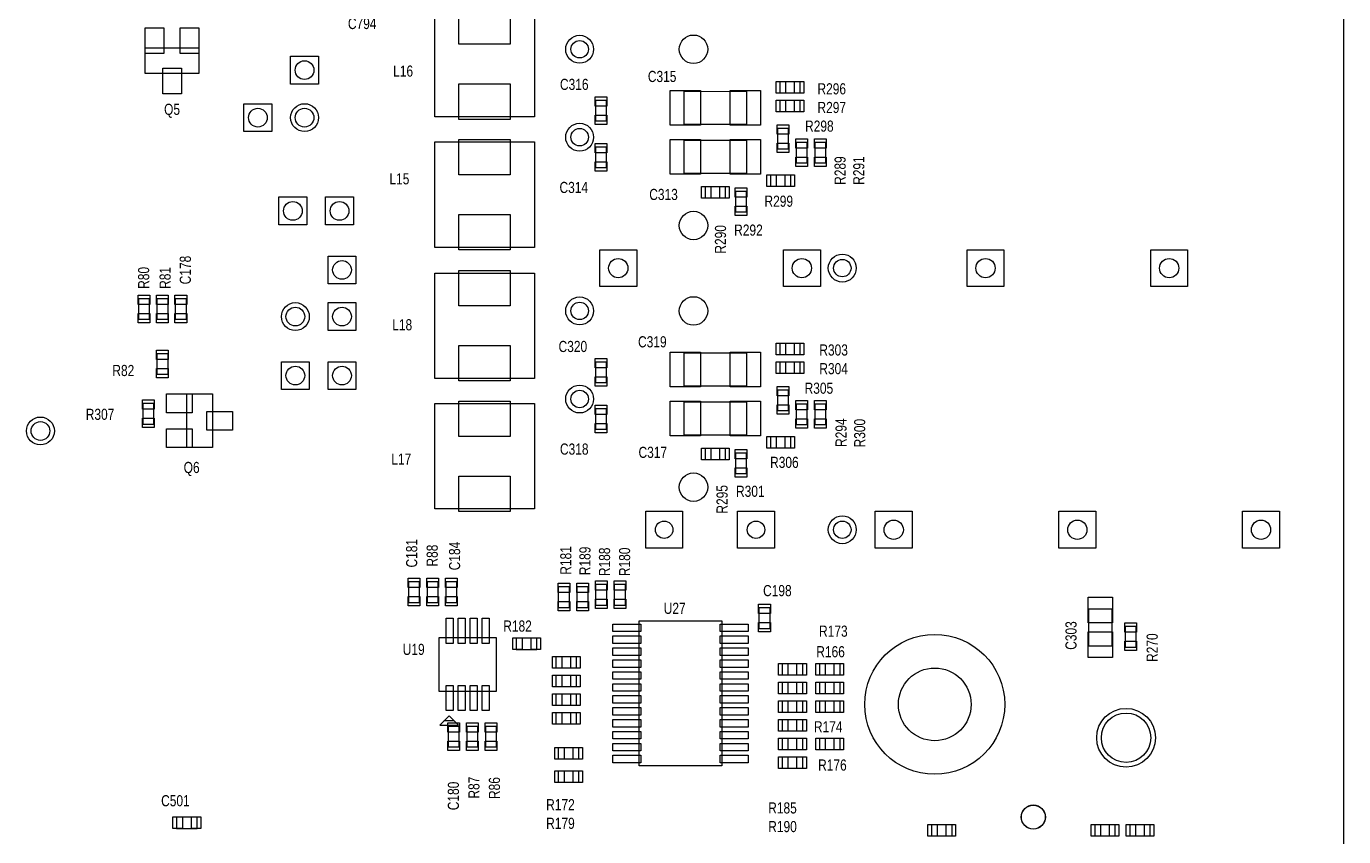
# Model space of a CAD drawing. Extents: x -13164 to 30582, y -10288 to 18382.
# Drawn here: x 10390 to 14626, y 5098 to 7704 of the extents above; entities that cross this region are included whole.
import ezdxf
from ezdxf.enums import TextEntityAlignment as Align

# ---------------------------------------------------------------- set-up
doc = ezdxf.new("R2010")
doc.units = 0
doc.layers.add('DF_ASSEMBLY_NOTES', color=2, linetype='CONTINUOUS')

# ---------------------------------------------------------------- blocks, each defined once
blk = doc.blocks.new('FIGURE_CIRCLE')
blk.add_circle((0, 0), 0.5)
blk = doc.blocks.new('FIGURE_SQUARE')
blk.add_lwpolyline([(-0.5, -0.5), (-0.5, 0.5), (0.5, 0.5), (0.5, -0.5)], close=True)

msp = doc.modelspace()

# ---------------------------------------------------------------- linework, layer by layer
at = {"layer": 'DF_ASSEMBLY_NOTES'}
for points in [[(14626.018, 14381.536), (14626.018, -3335), (2815, -3335), (2815, 14381.536), (14626.018, 14381.536)], [(11703.1615, 7752.1915), (12024.1615, 7752.1915), (12024.1615, 7413.1915), (11703.1615, 7413.1915), (11703.1615, 7752.1915)], [(10944.8815, 7634.6065), (10944.8815, 7551.9295), (10772.44, 7551.9295), (10772.44, 7634.6065), (10944.8815, 7634.6065)], [(12878.5135, 7525.6915), (12812.5135, 7525.6915), (12812.5135, 7489.6915), (12878.5135, 7489.6915), (12878.5135, 7525.6915)], [(12256.012, 7399.69), (12256.012, 7465.69), (12220.012, 7465.69), (12220.012, 7399.69), (12256.012, 7399.69)], [(12505.015, 7495.6915), (12706.015, 7494.9415), (12706.015, 7388.4415), (12505.015, 7388.4415), (12505.015, 7494.9415)], [(12878.5135, 7465.6915), (12812.5135, 7465.6915), (12812.5135, 7429.6915), (12878.5135, 7429.6915), (12878.5135, 7465.6915)], [(12805.009, 7375.693), (12805.009, 7309.693), (12841.009, 7309.693), (12841.009, 7375.693), (12805.009, 7375.693)], [(12024.1615, 6993.1915), (11703.1615, 6993.1915), (11703.1615, 7332.1915), (12024.1615, 7332.1915), (12024.1615, 6993.1915)], [(12505.015, 7338.1885), (12706.015, 7337.4385), (12706.015, 7230.9385), (12505.015, 7230.9385), (12505.015, 7337.4385)], [(12865.012, 7330.6915), (12865.012, 7264.6915), (12901.012, 7264.6915), (12901.012, 7330.6915), (12865.012, 7330.6915)], [(12961.0135, 7264.6915), (12961.0135, 7330.6915), (12925.0135, 7330.6915), (12925.0135, 7264.6915), (12961.0135, 7264.6915)], [(12220.012, 7315.693), (12220.012, 7249.693), (12256.012, 7249.693), (12256.012, 7315.693), (12220.012, 7315.693)], [(12848.5135, 7225.69), (12782.5135, 7225.69), (12782.5135, 7189.69), (12848.5135, 7189.69), (12848.5135, 7225.69)], [(12572.512, 7152.1915), (12638.512, 7152.1915), (12638.512, 7188.1915), (12572.512, 7188.1915), (12572.512, 7152.1915)], [(12670.0105, 7173.1915), (12670.0105, 7107.1915), (12706.0105, 7107.1915), (12706.0105, 7173.1915), (12670.0105, 7173.1915)], [(11703.1615, 6910.6615), (12024.1615, 6910.6615), (12024.1615, 6571.6615), (11703.1615, 6571.6615), (11703.1615, 6910.6615)], [(10786.612, 6762.094), (10786.612, 6828.094), (10750.612, 6828.094), (10750.612, 6762.094), (10786.612, 6762.094)], [(10845.6625, 6762.0955), (10845.6625, 6828.0955), (10809.6625, 6828.0955), (10809.6625, 6762.0955), (10845.6625, 6762.0955)], [(10868.719, 6828.0955), (10868.719, 6762.0955), (10904.719, 6762.0955), (10904.719, 6828.0955), (10868.719, 6828.0955)], [(10845.664, 6584.929), (10845.664, 6650.929), (10809.664, 6650.929), (10809.664, 6584.929), (10845.664, 6584.929)], [(12505.015, 6654.1615), (12706.015, 6653.4115), (12706.015, 6546.9115), (12505.015, 6546.9115), (12505.015, 6653.4115)], [(12878.5135, 6684.1615), (12812.5135, 6684.1615), (12812.5135, 6648.1615), (12878.5135, 6648.1615), (12878.5135, 6684.1615)], [(12256.012, 6558.16), (12256.012, 6624.16), (12220.012, 6624.16), (12220.012, 6558.16), (12256.012, 6558.16)], [(12878.5135, 6624.1615), (12812.5135, 6624.1615), (12812.5135, 6588.1615), (12878.5135, 6588.1615), (12878.5135, 6624.1615)], [(12805.009, 6534.163), (12805.009, 6468.163), (12841.009, 6468.163), (12841.009, 6534.163), (12805.009, 6534.163)], [(10764.1795, 6490.876), (10764.1795, 6424.876), (10800.1795, 6424.876), (10800.1795, 6490.876), (10764.1795, 6490.876)], [(10905.8395, 6521.5975), (10988.5225, 6521.5975), (10988.5225, 6349.156), (10905.8395, 6349.156), (10905.8395, 6521.5975)], [(12024.1615, 6151.6615), (11703.1615, 6151.6615), (11703.1615, 6490.6615), (12024.1615, 6490.6615), (12024.1615, 6151.6615)], [(12505.015, 6496.6585), (12706.015, 6495.9085), (12706.015, 6389.4085), (12505.015, 6389.4085), (12505.015, 6495.9085)], [(12865.012, 6489.1615), (12865.012, 6423.1615), (12901.012, 6423.1615), (12901.012, 6489.1615), (12865.012, 6489.1615)], [(12961.0135, 6423.1615), (12961.0135, 6489.1615), (12925.0135, 6489.1615), (12925.0135, 6423.1615), (12961.0135, 6423.1615)], [(12220.012, 6474.163), (12220.012, 6408.163), (12256.012, 6408.163), (12256.012, 6474.163), (12220.012, 6474.163)], [(12848.5135, 6384.16), (12782.5135, 6384.16), (12782.5135, 6348.16), (12848.5135, 6348.16), (12848.5135, 6384.16)], [(12572.512, 6310.6615), (12638.512, 6310.6615), (12638.512, 6346.6615), (12572.512, 6346.6615), (12572.512, 6310.6615)], [(12670.0105, 6331.6615), (12670.0105, 6265.6615), (12706.0105, 6265.6615), (12706.0105, 6331.6615), (12670.0105, 6331.6615)], [(11618.7025, 5917.285), (11618.7025, 5851.285), (11654.7025, 5851.285), (11654.7025, 5917.285), (11618.7025, 5917.285)], [(11678.701, 5917.2865), (11678.701, 5851.2865), (11714.701, 5851.2865), (11714.701, 5917.2865), (11678.701, 5917.2865)], [(11774.6965, 5851.2865), (11774.6965, 5917.2865), (11738.6965, 5917.2865), (11738.6965, 5851.2865), (11774.6965, 5851.2865)], [(12100.6645, 5901.268), (12100.6645, 5835.268), (12136.6645, 5835.268), (12136.6645, 5901.268), (12100.6645, 5901.268)], [(12196.6615, 5835.268), (12196.6615, 5901.268), (12160.6615, 5901.268), (12160.6615, 5835.268), (12196.6615, 5835.268)], [(12256.6585, 5842.768), (12256.6585, 5908.768), (12220.6585, 5908.768), (12220.6585, 5842.768), (12256.6585, 5842.768)], [(12280.66, 5908.768), (12280.66, 5842.768), (12316.66, 5842.768), (12316.66, 5908.768), (12280.66, 5908.768)], [(12781.6615, 5767.768), (12781.6615, 5833.768), (12745.6615, 5833.768), (12745.6615, 5767.768), (12781.6615, 5767.768)], [(13806.9115, 5710.768), (13806.9115, 5830.768), (13880.4115, 5830.768), (13880.4115, 5710.768), (13806.9115, 5710.768)], [(12360.793, 5791.624), (12626.53, 5791.624), (12626.53, 5325.094), (12360.793, 5325.094), (12360.793, 5791.624)], [(13959.1645, 5707.768), (13959.1645, 5773.768), (13923.1645, 5773.768), (13923.1645, 5707.768), (13959.1645, 5707.768)], [(11902.2175, 5737.42), (11716.1815, 5737.42), (11716.1815, 5566.1485), (11902.2175, 5566.1485), (11902.2175, 5737.42)], [(11965.6615, 5700.268), (12031.6615, 5700.268), (12031.6615, 5736.268), (11965.6615, 5736.268), (11965.6615, 5700.268)], [(12093.1615, 5640.268), (12159.1615, 5640.268), (12159.1615, 5676.268), (12093.1615, 5676.268), (12093.1615, 5640.268)], [(12886.6615, 5653.768), (12820.6615, 5653.768), (12820.6615, 5617.768), (12886.6615, 5617.768), (12886.6615, 5653.768)], [(12940.6615, 5617.768), (13006.6615, 5617.768), (13006.6615, 5653.768), (12940.6615, 5653.768), (12940.6615, 5617.768)], [(12093.1615, 5580.268), (12159.1615, 5580.268), (12159.1615, 5616.268), (12093.1615, 5616.268), (12093.1615, 5580.268)], [(12820.6615, 5557.768), (12886.6615, 5557.768), (12886.6615, 5593.768), (12820.6615, 5593.768), (12820.6615, 5557.768)], [(12940.6615, 5557.768), (13006.6615, 5557.768), (13006.6615, 5593.768), (12940.6615, 5593.768), (12940.6615, 5557.768)], [(12093.1615, 5520.268), (12159.1615, 5520.268), (12159.1615, 5556.268), (12093.1615, 5556.268), (12093.1615, 5520.268)], [(12886.6615, 5533.768), (12820.6615, 5533.768), (12820.6615, 5497.768), (12886.6615, 5497.768), (12886.6615, 5533.768)], [(13006.6615, 5533.771), (12940.6615, 5533.771), (12940.6615, 5497.771), (13006.6615, 5497.771), (13006.6615, 5533.771)], [(11749.1995, 5486.785), (11719.1995, 5456.785), (11779.1995, 5456.785), (11749.1995, 5486.785)], [(11765.9845, 5470), (11732.4145, 5470)], [(12093.1615, 5460.271), (12159.1615, 5460.271), (12159.1615, 5496.271), (12093.1615, 5496.271), (12093.1615, 5460.271)], [(12886.6615, 5473.7695), (12820.6615, 5473.7695), (12820.6615, 5437.7695), (12886.6615, 5437.7695), (12886.6615, 5473.7695)], [(11746.201, 5452.285), (11746.201, 5386.285), (11782.201, 5386.285), (11782.201, 5452.285), (11746.201, 5452.285)], [(11842.201, 5386.285), (11842.201, 5452.285), (11806.201, 5452.285), (11806.201, 5386.285), (11842.201, 5386.285)], [(11902.201, 5386.285), (11902.201, 5452.285), (11866.201, 5452.285), (11866.201, 5386.285), (11902.201, 5386.285)], [(12100.6615, 5347.768), (12166.6615, 5347.768), (12166.6615, 5383.768), (12100.6615, 5383.768), (12100.6615, 5347.768)], [(12886.6615, 5413.7695), (12820.6615, 5413.7695), (12820.6615, 5377.7695), (12886.6615, 5377.7695), (12886.6615, 5413.7695)], [(13006.6615, 5413.765), (12940.6615, 5413.765), (12940.6615, 5377.765), (13006.6615, 5377.765), (13006.6615, 5413.765)], [(12886.6615, 5353.768), (12820.6615, 5353.768), (12820.6615, 5317.768), (12886.6615, 5317.768), (12886.6615, 5353.768)], [(12100.6615, 5272.768), (12166.6615, 5272.768), (12166.6615, 5308.768), (12100.6615, 5308.768), (12100.6615, 5272.768)], [(10939.2495, 5160.3811), (10873.2495, 5160.3811), (10873.2495, 5124.3811), (10939.2495, 5124.3811), (10939.2495, 5160.3811)], [(13300.66, 5100.2695), (13366.66, 5100.2695), (13366.66, 5136.2695), (13300.66, 5136.2695), (13300.66, 5100.2695)], [(13891.6615, 5136.2695), (13825.6615, 5136.2695), (13825.6615, 5100.2695), (13891.6615, 5100.2695), (13891.6615, 5136.2695)], [(13938.1615, 5100.271), (14004.1615, 5100.271), (14004.1615, 5136.271), (13938.1615, 5136.271), (13938.1615, 5100.271)]]:
    msp.add_lwpolyline(points, dxfattribs=at)

# ---------------------------------------------------------------- block references
for name, p, xscale, yscale in [('FIGURE_SQUARE', (11863.6615, 7703.4415), 164.7585, 113.97), ('FIGURE_SQUARE', (10802.5585, 7658.2345), 60.2415, 82.677), ('FIGURE_SQUARE', (10914.7645, 7658.2345), 60.2415, 82.677), ('FIGURE_CIRCLE', (12169.3195, 7630.354), 89.7585, 89.7585), ('FIGURE_CIRCLE', (12535.4725, 7630.354), 91.53, 91.53), ('FIGURE_CIRCLE', (12535.4725, 7630.354), 91.53, 91.53), ('FIGURE_CIRCLE', (12169.3195, 7630.354), 56.103, 56.103), ('FIGURE_SQUARE', (11284.678, 7563.268), 89.7585, 89.7585), ('FIGURE_CIRCLE', (11284.678, 7563.268), 60.2415, 60.2415), ('FIGURE_SQUARE', (10858.6615, 7528.3015), 60.2415, 82.677), ('FIGURE_SQUARE', (11863.6615, 7461.9415), 164.7585, 113.97), ('FIGURE_SQUARE', (12815.98, 7507.6915), 30.1185, 37.8015), ('FIGURE_SQUARE', (12875.047, 7507.6915), 30.1185, 37.8015), ('FIGURE_SQUARE', (11134.678, 7410.3775), 89.7585, 89.7585), ('FIGURE_CIRCLE', (11284.678, 7410.3775), 89.7585, 89.7585), ('FIGURE_SQUARE', (12238.012, 7462.2235), 37.8015, 30.1185), ('FIGURE_SQUARE', (12509.137, 7441.6915), 97.4415, 111.03), ('FIGURE_SQUARE', (12701.893, 7441.6915), 97.4415, 111.03), ('FIGURE_SQUARE', (12815.98, 7447.6915), 30.1185, 37.8015), ('FIGURE_SQUARE', (12875.047, 7447.6915), 30.1185, 37.8015), ('FIGURE_CIRCLE', (11134.678, 7410.3775), 60.2415, 60.2415), ('FIGURE_CIRCLE', (11284.678, 7410.3775), 60.2415, 60.2415), ('FIGURE_SQUARE', (12238.012, 7403.1565), 37.8015, 30.1185), ('FIGURE_CIRCLE', (12169.3195, 7347.487), 89.7585, 89.7585), ('FIGURE_CIRCLE', (12169.3195, 7347.487), 56.103, 56.103), ('FIGURE_SQUARE', (12823.009, 7372.2265), 37.8015, 30.1185), ('FIGURE_SQUARE', (11863.6615, 7283.4415), 164.7585, 113.97), ('FIGURE_SQUARE', (12509.137, 7284.1885), 97.4415, 111.03), ('FIGURE_SQUARE', (12701.893, 7284.1885), 97.4415, 111.03), ('FIGURE_SQUARE', (12823.009, 7313.1595), 37.8015, 30.1185), ('FIGURE_SQUARE', (12883.012, 7327.225), 37.8015, 30.1185), ('FIGURE_SQUARE', (12943.0135, 7327.225), 37.8015, 30.1185), ('FIGURE_SQUARE', (12238.012, 7312.2265), 37.8015, 30.1185), ('FIGURE_SQUARE', (12238.012, 7253.1595), 37.8015, 30.1185), ('FIGURE_SQUARE', (12883.012, 7268.158), 37.8015, 30.1185), ('FIGURE_SQUARE', (12943.0135, 7268.158), 37.8015, 30.1185), ('FIGURE_SQUARE', (12785.98, 7207.69), 30.1185, 37.8015), ('FIGURE_SQUARE', (12845.047, 7207.69), 30.1185, 37.8015), ('FIGURE_SQUARE', (12575.9785, 7170.1915), 30.1185, 37.8015), ('FIGURE_SQUARE', (12635.0455, 7170.1915), 30.1185, 37.8015), ('FIGURE_SQUARE', (12688.0105, 7169.725), 37.8015, 30.1185), ('FIGURE_SQUARE', (11247.178, 7110.3775), 89.7585, 89.7585), ('FIGURE_CIRCLE', (11247.178, 7110.3775), 60.2415, 60.2415), ('FIGURE_SQUARE', (11397.178, 7110.3775), 89.7585, 89.7585), ('FIGURE_CIRCLE', (11397.178, 7110.3775), 60.2415, 60.2415), ('FIGURE_SQUARE', (12688.0105, 7110.658), 37.8015, 30.1185), ('FIGURE_SQUARE', (11863.6615, 7041.9415), 164.7585, 113.97), ('FIGURE_CIRCLE', (12535.4725, 7063.414), 91.53, 91.53), ('FIGURE_CIRCLE', (12535.4725, 7063.414), 91.53, 91.53), ('FIGURE_SQUARE', (11405.1505, 6920.515), 89.7585, 89.7585), ('FIGURE_CIRCLE', (11405.1505, 6920.515), 60.2415, 60.2415), ('FIGURE_SQUARE', (12293.341, 6926.4175), 118.695, 118.695), ('FIGURE_CIRCLE', (12293.341, 6926.4175), 62.0085, 62.0085), ('FIGURE_SQUARE', (12883.8865, 6926.4175), 118.695, 118.695), ('FIGURE_CIRCLE', (12883.8865, 6926.4175), 62.0085, 62.0085), ('FIGURE_CIRCLE', (13013.8195, 6926.4175), 89.7585, 89.7585), ('FIGURE_CIRCLE', (13013.8195, 6926.4175), 56.103, 56.103), ('FIGURE_SQUARE', (13474.438, 6926.4175), 118.695, 118.695), ('FIGURE_CIRCLE', (13474.438, 6926.4175), 62.0085, 62.0085), ('FIGURE_SQUARE', (14064.988, 6926.4175), 118.695, 118.695), ('FIGURE_CIRCLE', (14064.988, 6926.4175), 62.0085, 62.0085), ('FIGURE_SQUARE', (11863.6615, 6861.9115), 164.7585, 113.97), ('FIGURE_SQUARE', (10768.612, 6824.6275), 37.8015, 30.1185), ('FIGURE_SQUARE', (10827.6625, 6824.629), 37.8015, 30.1185), ('FIGURE_SQUARE', (10886.719, 6824.629), 37.8015, 30.1185), ('FIGURE_CIRCLE', (12169.3195, 6788.8255), 89.7585, 89.7585), ('FIGURE_CIRCLE', (12535.4725, 6788.824), 91.53, 91.53), ('FIGURE_CIRCLE', (12535.4725, 6788.824), 91.53, 91.53), ('FIGURE_SQUARE', (10768.612, 6765.5605), 37.8015, 30.1185), ('FIGURE_SQUARE', (10827.6625, 6765.562), 37.8015, 30.1185), ('FIGURE_SQUARE', (10886.719, 6765.562), 37.8015, 30.1185), ('FIGURE_CIRCLE', (11255.1505, 6770.515), 89.7585, 89.7585), ('FIGURE_CIRCLE', (11255.1505, 6770.515), 60.2415, 60.2415), ('FIGURE_SQUARE', (11405.1505, 6770.515), 89.7585, 89.7585), ('FIGURE_CIRCLE', (11405.1505, 6770.515), 60.2415, 60.2415), ('FIGURE_CIRCLE', (12169.3195, 6788.8255), 56.103, 56.103), ('FIGURE_SQUARE', (10827.664, 6647.4625), 37.8015, 30.1185), ('FIGURE_SQUARE', (11863.6615, 6620.4115), 164.7585, 113.97), ('FIGURE_SQUARE', (12509.137, 6600.1615), 97.4415, 111.03), ('FIGURE_SQUARE', (12701.893, 6600.1615), 97.4415, 111.03), ('FIGURE_SQUARE', (12815.98, 6666.1615), 30.1185, 37.8015), ('FIGURE_SQUARE', (12875.047, 6666.1615), 30.1185, 37.8015), ('FIGURE_SQUARE', (11255.1505, 6580.6525), 89.7585, 89.7585), ('FIGURE_CIRCLE', (11255.1505, 6580.6525), 60.2415, 60.2415), ('FIGURE_SQUARE', (11405.1505, 6580.6525), 89.7585, 89.7585), ('FIGURE_CIRCLE', (11405.1505, 6580.6525), 60.2415, 60.2415), ('FIGURE_SQUARE', (12238.012, 6620.6935), 37.8015, 30.1185), ('FIGURE_SQUARE', (12815.98, 6606.1615), 30.1185, 37.8015), ('FIGURE_SQUARE', (12875.047, 6606.1615), 30.1185, 37.8015), ('FIGURE_SQUARE', (10827.664, 6588.3955), 37.8015, 30.1185), ('FIGURE_SQUARE', (12238.012, 6561.6265), 37.8015, 30.1185), ('FIGURE_CIRCLE', (12169.3195, 6505.354), 89.7585, 89.7585), ('FIGURE_CIRCLE', (12169.3195, 6505.354), 56.103, 56.103), ('FIGURE_SQUARE', (12823.009, 6530.6965), 37.8015, 30.1185), ('FIGURE_SQUARE', (10782.1795, 6487.4095), 37.8015, 30.1185), ('FIGURE_SQUARE', (10882.2175, 6491.4805), 82.677, 60.2415), ('FIGURE_SQUARE', (11863.6615, 6441.9115), 164.7585, 113.97), ('FIGURE_SQUARE', (12238.012, 6470.6965), 37.8015, 30.1185), ('FIGURE_SQUARE', (12509.137, 6442.6585), 97.4415, 111.03), ('FIGURE_SQUARE', (12701.893, 6442.6585), 97.4415, 111.03), ('FIGURE_SQUARE', (12823.009, 6471.6295), 37.8015, 30.1185), ('FIGURE_SQUARE', (12883.012, 6485.695), 37.8015, 30.1185), ('FIGURE_SQUARE', (12943.0135, 6485.695), 37.8015, 30.1185), ('FIGURE_CIRCLE', (10435.462, 6402.601), 89.7585, 89.7585), ('FIGURE_SQUARE', (10782.1795, 6428.3425), 37.8015, 30.1185), ('FIGURE_SQUARE', (11012.1505, 6435.3775), 82.677, 60.2415), ('FIGURE_SQUARE', (12883.012, 6426.628), 37.8015, 30.1185), ('FIGURE_SQUARE', (12943.0135, 6426.628), 37.8015, 30.1185), ('FIGURE_CIRCLE', (10435.462, 6402.601), 60.2415, 60.2415), ('FIGURE_SQUARE', (10882.2175, 6379.2745), 82.677, 60.2415), ('FIGURE_SQUARE', (12238.012, 6411.6295), 37.8015, 30.1185), ('FIGURE_SQUARE', (12785.98, 6366.16), 30.1185, 37.8015), ('FIGURE_SQUARE', (12845.047, 6366.16), 30.1185, 37.8015), ('FIGURE_SQUARE', (12575.9785, 6328.6615), 30.1185, 37.8015), ('FIGURE_SQUARE', (12635.0455, 6328.6615), 30.1185, 37.8015), ('FIGURE_SQUARE', (12688.0105, 6328.195), 37.8015, 30.1185), ('FIGURE_SQUARE', (12688.0105, 6269.128), 37.8015, 30.1185), ('FIGURE_SQUARE', (11863.6615, 6200.4115), 164.7585, 113.97), ('FIGURE_CIRCLE', (12535.4725, 6221.884), 91.53, 91.53), ('FIGURE_CIRCLE', (12535.4725, 6221.884), 91.53, 91.53), ('FIGURE_SQUARE', (12440.9845, 6084.8875), 118.695, 118.695), ('FIGURE_SQUARE', (12736.2595, 6084.8875), 118.695, 118.695), ('FIGURE_SQUARE', (13179.1615, 6084.8875), 118.695, 118.695), ('FIGURE_SQUARE', (13769.713, 6084.8875), 118.695, 118.695), ('FIGURE_SQUARE', (14360.2645, 6084.8875), 118.695, 118.695), ('FIGURE_CIRCLE', (12440.9845, 6084.8875), 56.103, 56.103), ('FIGURE_CIRCLE', (12736.2595, 6084.8875), 56.103, 56.103), ('FIGURE_CIRCLE', (13013.8195, 6084.8875), 89.7585, 89.7585), ('FIGURE_CIRCLE', (13013.8195, 6084.8875), 56.103, 56.103), ('FIGURE_CIRCLE', (13179.1615, 6084.8875), 62.0085, 62.0085), ('FIGURE_CIRCLE', (13769.713, 6084.8875), 62.0085, 62.0085), ('FIGURE_CIRCLE', (14360.2645, 6084.8875), 62.0085, 62.0085), ('FIGURE_SQUARE', (11636.7025, 5913.8185), 37.8015, 30.1185), ('FIGURE_SQUARE', (11696.701, 5913.82), 37.8015, 30.1185), ('FIGURE_SQUARE', (11756.6965, 5913.82), 37.8015, 30.1185), ('FIGURE_SQUARE', (12118.6645, 5897.8015), 37.8015, 30.1185), ('FIGURE_SQUARE', (12178.6615, 5897.8015), 37.8015, 30.1185), ('FIGURE_SQUARE', (12238.6585, 5905.3015), 37.8015, 30.1185), ('FIGURE_SQUARE', (12298.66, 5905.3015), 37.8015, 30.1185), ('FIGURE_SQUARE', (11636.7025, 5854.7515), 37.8015, 30.1185), ('FIGURE_SQUARE', (11696.701, 5854.753), 37.8015, 30.1185), ('FIGURE_SQUARE', (11756.6965, 5854.753), 37.8015, 30.1185), ('FIGURE_SQUARE', (12118.6645, 5838.7345), 37.8015, 30.1185), ('FIGURE_SQUARE', (12178.6615, 5838.7345), 37.8015, 30.1185), ('FIGURE_SQUARE', (12238.6585, 5846.2345), 37.8015, 30.1185), ('FIGURE_SQUARE', (12298.66, 5846.2345), 37.8015, 30.1185), ('FIGURE_SQUARE', (13843.6615, 5826.646), 77.9535, 82.677), ('FIGURE_SQUARE', (12763.6615, 5830.3015), 37.8015, 30.1185), ('FIGURE_SQUARE', (11751.6145, 5759.56), 22.4415, 80.9115), ('FIGURE_SQUARE', (11790.001, 5759.56), 22.4415, 80.9115), ('FIGURE_SQUARE', (11828.398, 5759.56), 22.4415, 80.9115), ('FIGURE_SQUARE', (11866.7845, 5759.56), 22.4415, 80.9115), ('FIGURE_SQUARE', (12321.22, 5769.484), 89.7585, 24.213), ('FIGURE_SQUARE', (12666.103, 5769.484), 89.7585, 24.213), ('FIGURE_SQUARE', (12763.6615, 5771.2345), 37.8015, 30.1185), ('FIGURE_SQUARE', (13941.1645, 5770.3015), 37.8015, 30.1185), ('FIGURE_SQUARE', (11969.128, 5718.268), 30.1185, 37.8015), ('FIGURE_SQUARE', (12028.195, 5718.268), 30.1185, 37.8015), ('FIGURE_SQUARE', (12321.22, 5731.1035), 89.7585, 24.213), ('FIGURE_SQUARE', (12666.103, 5731.1035), 89.7585, 24.213), ('FIGURE_CIRCLE', (13311.1615, 5523.268), 450, 450), ('FIGURE_SQUARE', (13843.6615, 5714.89), 77.9535, 82.677), ('FIGURE_SQUARE', (13941.1645, 5711.2345), 37.8015, 30.1185), ('FIGURE_SQUARE', (12096.628, 5658.268), 30.1185, 37.8015), ('FIGURE_SQUARE', (12155.695, 5658.268), 30.1185, 37.8015), ('FIGURE_SQUARE', (12321.22, 5692.7185), 89.7585, 24.213), ('FIGURE_SQUARE', (12666.103, 5692.7185), 89.7585, 24.213), ('FIGURE_SQUARE', (12321.22, 5654.332), 89.7585, 24.213), ('FIGURE_SQUARE', (12666.103, 5654.332), 89.7585, 24.213), ('FIGURE_SQUARE', (12824.128, 5635.768), 30.1185, 37.8015), ('FIGURE_SQUARE', (12883.195, 5635.768), 30.1185, 37.8015), ('FIGURE_SQUARE', (12944.128, 5635.768), 30.1185, 37.8015), ('FIGURE_SQUARE', (13003.195, 5635.768), 30.1185, 37.8015), ('FIGURE_CIRCLE', (13311.1615, 5523.268), 233.8635, 233.8635), ('FIGURE_SQUARE', (12096.628, 5598.268), 30.1185, 37.8015), ('FIGURE_SQUARE', (12155.695, 5598.268), 30.1185, 37.8015), ('FIGURE_SQUARE', (12321.22, 5615.947), 89.7585, 24.213), ('FIGURE_SQUARE', (12666.103, 5615.947), 89.7585, 24.213), ('FIGURE_SQUARE', (12824.128, 5575.768), 30.1185, 37.8015), ('FIGURE_SQUARE', (12883.195, 5575.768), 30.1185, 37.8015), ('FIGURE_SQUARE', (12944.128, 5575.768), 30.1185, 37.8015), ('FIGURE_SQUARE', (13003.195, 5575.768), 30.1185, 37.8015), ('FIGURE_SQUARE', (11751.6145, 5544.01), 22.4415, 80.9115), ('FIGURE_SQUARE', (11790.001, 5544.01), 22.4415, 80.9115), ('FIGURE_SQUARE', (11828.398, 5544.01), 22.4415, 80.9115), ('FIGURE_SQUARE', (11866.7845, 5544.01), 22.4415, 80.9115), ('FIGURE_SQUARE', (12096.628, 5538.268), 30.1185, 37.8015), ('FIGURE_SQUARE', (12155.695, 5538.268), 30.1185, 37.8015), ('FIGURE_SQUARE', (12321.22, 5577.5605), 89.7585, 24.213), ('FIGURE_SQUARE', (12321.22, 5539.1635), 89.7585, 24.213), ('FIGURE_SQUARE', (12666.103, 5577.5605), 89.7585, 24.213), ('FIGURE_SQUARE', (12666.103, 5539.1635), 89.7585, 24.213), ('FIGURE_SQUARE', (12321.22, 5500.777), 89.7585, 24.213), ('FIGURE_SQUARE', (12666.103, 5500.777), 89.7585, 24.213), ('FIGURE_SQUARE', (12824.128, 5515.768), 30.1185, 37.8015), ('FIGURE_SQUARE', (12883.195, 5515.768), 30.1185, 37.8015), ('FIGURE_SQUARE', (12944.128, 5515.771), 30.1185, 37.8015), ('FIGURE_SQUARE', (13003.195, 5515.771), 30.1185, 37.8015), ('FIGURE_CIRCLE', (13926.3265, 5415.8875), 188.97, 188.97), ('FIGURE_SQUARE', (12096.628, 5478.271), 30.1185, 37.8015), ('FIGURE_SQUARE', (12155.695, 5478.271), 30.1185, 37.8015), ('FIGURE_SQUARE', (12321.22, 5462.392), 89.7585, 24.213), ('FIGURE_SQUARE', (12666.103, 5462.392), 89.7585, 24.213), ('FIGURE_SQUARE', (12824.128, 5455.7695), 30.1185, 37.8015), ('FIGURE_SQUARE', (12883.195, 5455.7695), 30.1185, 37.8015), ('FIGURE_CIRCLE', (13926.3265, 5415.8875), 158.8635, 158.8635), ('FIGURE_SQUARE', (11764.201, 5448.8185), 37.8015, 30.1185), ('FIGURE_SQUARE', (11824.201, 5448.8185), 37.8015, 30.1185), ('FIGURE_SQUARE', (11884.201, 5448.8185), 37.8015, 30.1185), ('FIGURE_SQUARE', (12321.22, 5424.0055), 89.7585, 24.213), ('FIGURE_SQUARE', (12666.103, 5424.0055), 89.7585, 24.213), ('FIGURE_SQUARE', (11764.201, 5389.7515), 37.8015, 30.1185), ('FIGURE_SQUARE', (11824.201, 5389.7515), 37.8015, 30.1185), ('FIGURE_SQUARE', (11884.201, 5389.7515), 37.8015, 30.1185), ('FIGURE_SQUARE', (12104.128, 5365.768), 30.1185, 37.8015), ('FIGURE_SQUARE', (12163.195, 5365.768), 30.1185, 37.8015), ('FIGURE_SQUARE', (12321.22, 5385.6205), 89.7585, 24.213), ('FIGURE_SQUARE', (12666.103, 5385.6205), 89.7585, 24.213), ('FIGURE_SQUARE', (12824.128, 5395.7695), 30.1185, 37.8015), ('FIGURE_SQUARE', (12883.195, 5395.7695), 30.1185, 37.8015), ('FIGURE_SQUARE', (12944.128, 5395.765), 30.1185, 37.8015), ('FIGURE_SQUARE', (13003.195, 5395.765), 30.1185, 37.8015), ('FIGURE_SQUARE', (12321.22, 5347.24), 89.7585, 24.213), ('FIGURE_SQUARE', (12666.103, 5347.24), 89.7585, 24.213), ('FIGURE_SQUARE', (12824.128, 5335.768), 30.1185, 37.8015), ('FIGURE_SQUARE', (12883.195, 5335.768), 30.1185, 37.8015), ('FIGURE_SQUARE', (12104.128, 5290.768), 30.1185, 37.8015), ('FIGURE_SQUARE', (12163.195, 5290.768), 30.1185, 37.8015), ('FIGURE_CIRCLE', (13628.098, 5160.7645), 77.9535, 77.9535), ('FIGURE_CIRCLE', (13628.098, 5160.7645), 76.7715, 76.7715), ('FIGURE_SQUARE', (10876.716, 5142.3811), 30.1185, 37.8015), ('FIGURE_SQUARE', (10935.783, 5142.3811), 30.1185, 37.8015), ('FIGURE_SQUARE', (13304.1265, 5118.2695), 30.1185, 37.8015), ('FIGURE_SQUARE', (13363.1935, 5118.2695), 30.1185, 37.8015), ('FIGURE_SQUARE', (13829.128, 5118.2695), 30.1185, 37.8015), ('FIGURE_SQUARE', (13888.195, 5118.2695), 30.1185, 37.8015), ('FIGURE_SQUARE', (13941.628, 5118.271), 30.1185, 37.8015), ('FIGURE_SQUARE', (14000.695, 5118.271), 30.1185, 37.8015)]:
    msp.add_blockref(name, p, dxfattribs=dict(at, xscale=xscale, yscale=yscale))

# ---------------------------------------------------------------- texts
at = {"layer": 'DF_ASSEMBLY_NOTES', "width": 0.802099}
for s, p in [('C794', (11424.1615, 7695.268)), ('L16', (11569.6615, 7542.268)), ('C316', (12106.018, 7499.5)), ('R296', (12934.0135, 7485.1915)), ('R297', (12934.0135, 7425.1915)), ('R298', (12894.1615, 7365.268)), ('L15', (11557.6615, 7195.768)), ('C314', (12104.518, 7168)), ('R299', (12763.6615, 7123.768)), ('R292', (12666.1615, 7030.768)), ('L18', (11566.6615, 6726.268)), ('C320', (12101.518, 6656.5)), ('R303', (12940.0135, 6645.1615)), ('R82', (10666.6615, 6579.268)), ('R304', (12940.0135, 6585.1615)), ('R305', (12892.6615, 6522.268)), ('R307', (10581.1615, 6438.268)), ('C318', (12106.018, 6326.5)), ('L17', (11563.6615, 6294.268)), ('R306', (12781.6615, 6283.768)), ('R301', (12672.1615, 6190.768)), ('C198', (12759.1615, 5871.268)), ('U27', (12439.6615, 5814.268)), ('R182', (11923.6615, 5757.268)), ('R173', (12939.1615, 5740.768)), ('R166', (12930.1615, 5674.768)), ('R174', (12922.6615, 5433.268)), ('R176', (12936.1615, 5310.268)), ('C501', (10823.518, 5195.5)), ('R172', (12061.6615, 5182.768)), ('R185', (12775.6615, 5172.268)), ('R179', (12061.6615, 5122.768)), ('R190', (12775.6615, 5112.268))]:
    msp.add_text(s, height=35.831, dxfattribs=at).set_placement(p)
for s, p in [('C315', (12434.518, 7525)), ('Q5', (10858.6615, 7419.268)), ('C313', (12439.018, 7145.5)), ('C319', (12403.018, 6671.5)), ('C317', (12404.518, 6316)), ('Q6', (10921.6615, 6267.268)), ('U19', (11635.6615, 5682.268))]:
    msp.add_text(s, height=35.831, dxfattribs=at).set_placement(p, align=Align.CENTER)
for s, p in [('R289', (13024.6615, 7194.268)), ('R291', (13084.6615, 7194.268)), ('R290', (12640.018, 6973)), ('C178', (10919.1259, 6874.2335)), ('R80', (10785.1615, 6859.768)), ('R81', (10854.1615, 6859.768)), ('R294', (13027.6615, 6351.268)), ('R300', (13087.6615, 6349.768)), ('R295', (12645.1615, 6136.768)), ('C181', (11647.018, 5963.5)), ('R88', (11713.018, 5966.5)), ('C184', (11785.018, 5954.5)), ('R181', (12142.6615, 5940.268)), ('R189', (12204.1615, 5938.768)), ('R188', (12267.1615, 5935.768)), ('R180', (12331.6615, 5935.768)), ('C303', (13767.1615, 5698.768)), ('R270', (14028.1615, 5659.768)), ('C180', (11781.1615, 5182.768)), ('R87', (11847.1615, 5220.268)), ('R86', (11913.1615, 5218.768))]:
    msp.add_text(s, height=35.831, rotation=90, dxfattribs=at).set_placement(p)

doc.saveas('drawing.dxf')
